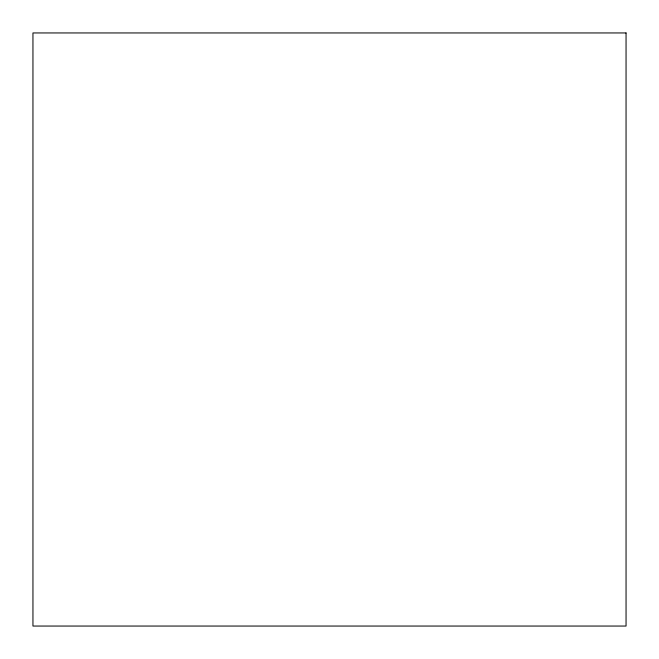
<?xml version="1.0" encoding="UTF-8"?>
<svg xmlns="http://www.w3.org/2000/svg" width="659" height="659" viewBox="0 0 659 659"><rect width="100%" height="100%" fill="white"/><g stroke="black" fill="none" stroke-linecap="round" stroke-linejoin="round"><path stroke-width="0.99" d="M626.05 32.95L32.95 32.95L32.95 626.05L626.05 626.05L626.05 32.95"/></g></svg>
